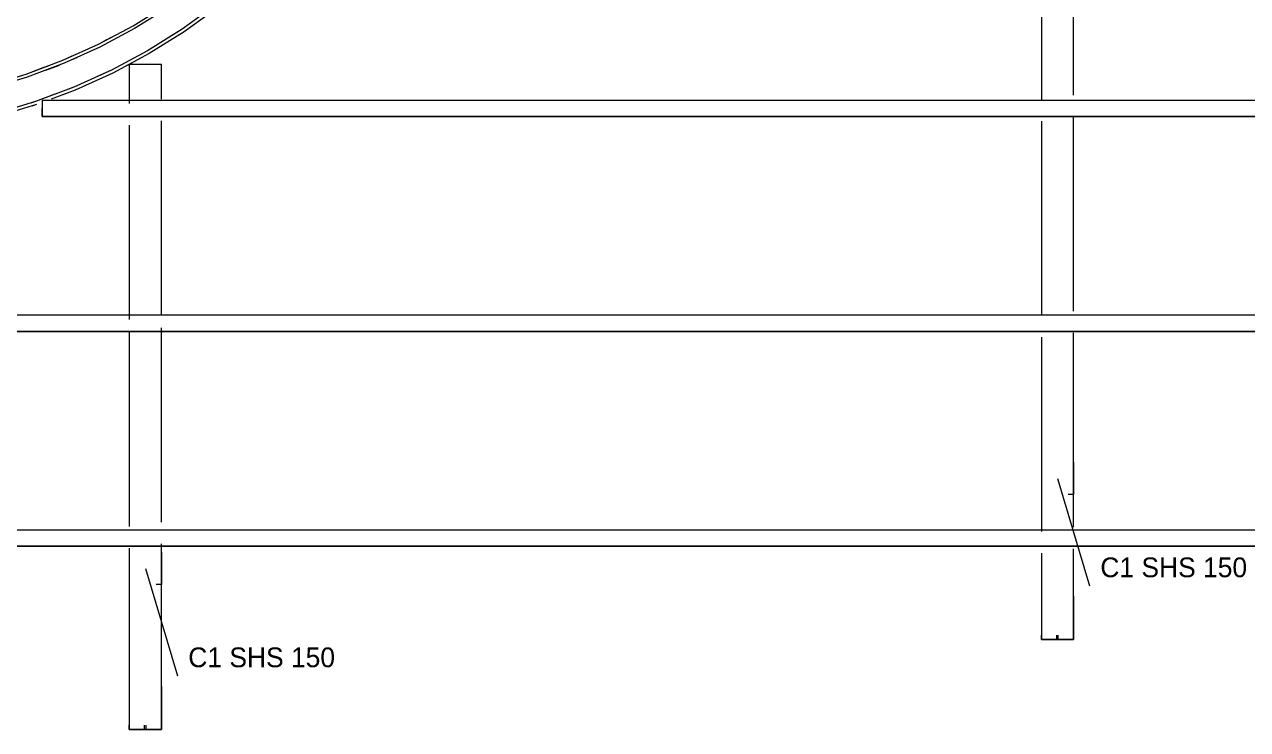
# Model space of a CAD drawing. Header units: metres. Extents: x 10 to 831, y 10 to 584.
# Drawn here: x 457.7 to 571.7, y 308.2 to 373.9 of the extents above; entities that cross this region are included whole.
import ezdxf

# ---------------------------------------------------------------- set-up
doc = ezdxf.new("R2010")
doc.units = ezdxf.units.M
doc.layers.add('TXT', color=7, linetype='Continuous', lineweight=18)
doc.layers.add('VIS', color=8, linetype='Continuous', lineweight=13)

msp = doc.modelspace()

# ---------------------------------------------------------------- linework, layer by layer
at = {"layer": 'TXT'}
for p, q in [((554, 331.614), (557, 321.614)), ((469, 323.236), (472, 313.236))]:
    msp.add_line(p, q, dxfattribs=at)
at = {"layer": 'VIS'}
for p, q in [((552.5, 384.9788), (552.5, 366.8822)), ((555.5, 367.2844), (555.5, 384.9788)), ((555.5, 367.2844), (555.5, 384.9788)), ((467.85, 373.7624), (470.9452, 375.6872)), ((471.112, 375.4378), (468, 373.5026)), ((475.5516, 375.6682), (472.4452, 373.4422)), ((475.7342, 375.4302), (472.612, 373.1928)), ((464.6354, 372.0442), (467.85, 373.7624)), ((468, 373.5026), (464.7682, 371.7752)), ((472.4452, 373.4422), (469.2, 371.4242)), ((472.612, 373.1928), (469.35, 371.1644)), ((472.4452, 373.4422), (471.2284, 372.6854)), ((472.612, 373.1928), (472.2042, 372.9392)), ((472.612, 373.1928), (472.2042, 372.9392)), ((472.612, 373.1928), (472.2042, 372.9392)), ((461.3154, 370.54), (464.6354, 372.0442)), ((464.7682, 371.7752), (461.4302, 370.2628)), ((465.4392, 372.4738), (465.0374, 372.259)), ((465.4392, 372.4738), (465.0374, 372.259)), ((465.4392, 372.4738), (465.841, 372.6886)), ((470.1656, 371.6714), (469.35, 371.1644)), ((470.1656, 371.6714), (469.35, 371.1644)), ((470.1656, 371.6714), (469.35, 371.1644)), ((457.9042, 369.256), (461.3154, 370.54)), ((462.1454, 370.916), (461.7304, 370.728)), ((462.1454, 370.916), (461.7304, 370.728)), ((462.1454, 370.916), (462.5604, 371.104)), ((462.2648, 370.6408), (462.682, 370.8298)), ((469.2, 371.4242), (465.8296, 369.6226)), ((469.35, 371.1644), (465.9624, 369.3536)), ((469.35, 371.1644), (467.2328, 370.0326)), ((469.35, 371.1644), (467.2328, 370.0326)), ((469.35, 371.1644), (467.2328, 370.0326)), ((469.2, 371.4242), (467.9362, 370.7486)), ((461.4302, 370.2628), (458.0006, 368.972)), ((459.6098, 369.898), (458.3306, 369.4164)), ((459.6098, 369.898), (458.3306, 369.4164)), ((458.757, 369.577), (460.0362, 370.0584)), ((459.7154, 369.6174), (461.0016, 370.1014)), ((465.8296, 369.6226), (462.3488, 368.0454)), ((465.9624, 369.3536), (462.4636, 367.7682)), ((465.8296, 369.6226), (464.5242, 369.0312)), ((465.9624, 369.3536), (464.6502, 368.759)), ((465.9624, 369.3536), (464.6502, 368.759)), ((465.9624, 369.3536), (464.6502, 368.759)), ((470.5, 370.1402), (467.5, 370.1402)), ((467.5, 370.1402), (467.5, 366.5224)), ((467.5, 370.1402), (467.5, 370.1402)), ((470.5, 370.1402), (470, 370.1402)), ((470.5, 366.9244), (470.5, 370.1402)), ((470.5, 366.9244), (470.5, 370.1402)), ((454.4162, 368.198), (457.9042, 369.256)), ((458.0006, 368.972), (454.4938, 367.9082)), ((462.3488, 368.0454), (458.772, 366.6992)), ((460.5604, 367.3724), (458.772, 366.6992)), ((462.4636, 367.7682), (460.2166, 366.9226)), ((462.4636, 367.7682), (461.1154, 367.2608)), ((462.4636, 367.7682), (461.1154, 367.2608)), ((462.4636, 367.7682), (461.1154, 367.2608)), ((462.3488, 368.0454), (461.9016, 367.8772)), ((458.772, 366.6992), (455.115, 365.59)), ((458.8686, 366.4152), (455.1926, 365.3002)), ((458.772, 366.6992), (458.315, 366.5606)), ((458.8686, 366.4152), (458.409, 366.2758)), ((458.8686, 366.4152), (458.409, 366.2758)), ((458.8686, 366.4152), (458.409, 366.2758)), ((772.406, 366.8), (459.3704, 366.8)), ((459.3704, 366.8), (459.3704, 365.3)), ((459.3704, 366.8), (459.3704, 366.8)), ((459.3704, 365.3), (459.3704, 366.05)), ((459.3704, 365.3), (459.3704, 366.05)), ((772.406, 365.3), (459.3704, 365.3)), ((459.3704, 365.3), (772.406, 365.3)), ((459.3704, 365.3), (459.3704, 365.3)), ((772.406, 365.3), (459.3704, 365.3)), ((459.3704, 365.3), (772.406, 365.3)), ((459.3704, 365.3), (459.3704, 365.3)), ((470.5, 346.8256), (470.5, 364.9146)), ((470.5, 346.8256), (470.5, 364.9146)), ((552.5, 364.8714), (552.5, 346.7748)), ((555.5, 347.177), (555.5, 365.2736)), ((555.5, 347.177), (555.5, 365.2736)), ((467.5, 364.5126), (467.5, 346.4236)), ((771.098, 346.8), (91.584, 346.8)), ((470.5, 327.5308), (470.5, 345.6196)), ((470.5, 327.5308), (470.5, 345.6196)), ((771.098, 345.3), (91.584, 345.3)), ((91.584, 345.3), (771.098, 345.3)), ((771.098, 345.3), (91.584, 345.3)), ((91.584, 345.3), (771.098, 345.3)), ((467.5, 345.2178), (467.5, 327.1288)), ((552.5, 344.7642), (552.5, 326.6676)), ((555.5, 327.0698), (555.5, 345.1664)), ((555.5, 327.0698), (555.5, 345.1664)), ((555.5, 333.114), (555.5, 330.114)), ((555.5, 333.114), (555.5, 333.114)), ((555.5, 330.114), (555, 330.114)), ((555.5, 330.114), (555.5, 330.114)), ((649.222, 326.8), (96.558, 326.8)), ((649.222, 325.3), (96.558, 325.3)), ((96.558, 325.3), (649.222, 325.3)), ((649.222, 325.3), (96.558, 325.3)), ((96.558, 325.3), (649.222, 325.3)), ((467.5, 325.119), (467.5, 308.236)), ((470.5, 308.236), (470.5, 325.521)), ((470.5, 308.236), (470.5, 325.521)), ((555.5, 316.614), (555.5, 325.059)), ((555.5, 316.614), (555.5, 325.059)), ((470.5, 324.736), (470.5, 321.736)), ((470.5, 324.736), (470.5, 324.736)), ((552.5, 324.6568), (552.5, 316.614)), ((470.5, 321.736), (470, 321.736)), ((470.5, 321.736), (470.5, 321.736)), ((555.5, 320.6354), (555.5, 316.614)), ((555.5, 320.6354), (555.5, 316.614)), ((552.5, 316.614), (552.5, 317.0162)), ((552.5, 316.614), (552.5, 317.0162)), ((553.929, 316.614), (553.929, 317.0162)), ((554.071, 316.614), (554.071, 317.0162)), ((555.5, 316.614), (552.5, 316.614)), ((552.5, 316.614), (555.5, 316.614)), ((552.5, 316.614), (552.5, 316.614)), ((555.5, 316.614), (552.5, 316.614)), ((552.5, 316.614), (555.5, 316.614)), ((552.5, 316.614), (552.5, 316.614)), ((554.071, 316.614), (553.929, 316.614)), ((553.929, 316.614), (554.071, 316.614)), ((553.929, 316.614), (553.929, 316.614)), ((554.071, 316.614), (554.071, 316.614)), ((555.5, 316.614), (555.5, 316.614)), ((555.5, 316.614), (555.5, 316.614)), ((470.5, 312.2558), (470.5, 308.236)), ((470.5, 312.2558), (470.5, 308.236)), ((467.5, 308.236), (467.5, 308.638)), ((467.5, 308.236), (467.5, 308.638)), ((470.5, 308.236), (467.5, 308.236)), ((467.5, 308.236), (470.5, 308.236)), ((467.5, 308.236), (467.5, 308.236)), ((470.5, 308.236), (467.5, 308.236)), ((467.5, 308.236), (470.5, 308.236)), ((467.5, 308.236), (467.5, 308.236)), ((468.929, 308.236), (468.929, 308.638)), ((469.071, 308.236), (468.929, 308.236)), ((468.929, 308.236), (469.071, 308.236)), ((468.929, 308.236), (468.929, 308.236)), ((469.071, 308.236), (469.071, 308.638)), ((469.071, 308.236), (469.071, 308.236)), ((470.5, 308.236), (470.5, 308.236)), ((470.5, 308.236), (470.5, 308.236))]:
    msp.add_line(p, q, dxfattribs=at)

# ---------------------------------------------------------------- texts
at = {"layer": 'TXT'}
for p in [(558, 322.414), (473, 314.036)]:
    msp.add_text('C1 SHS 150', height=1.84, dxfattribs=at).set_placement(p)

doc.saveas('drawing.dxf')
